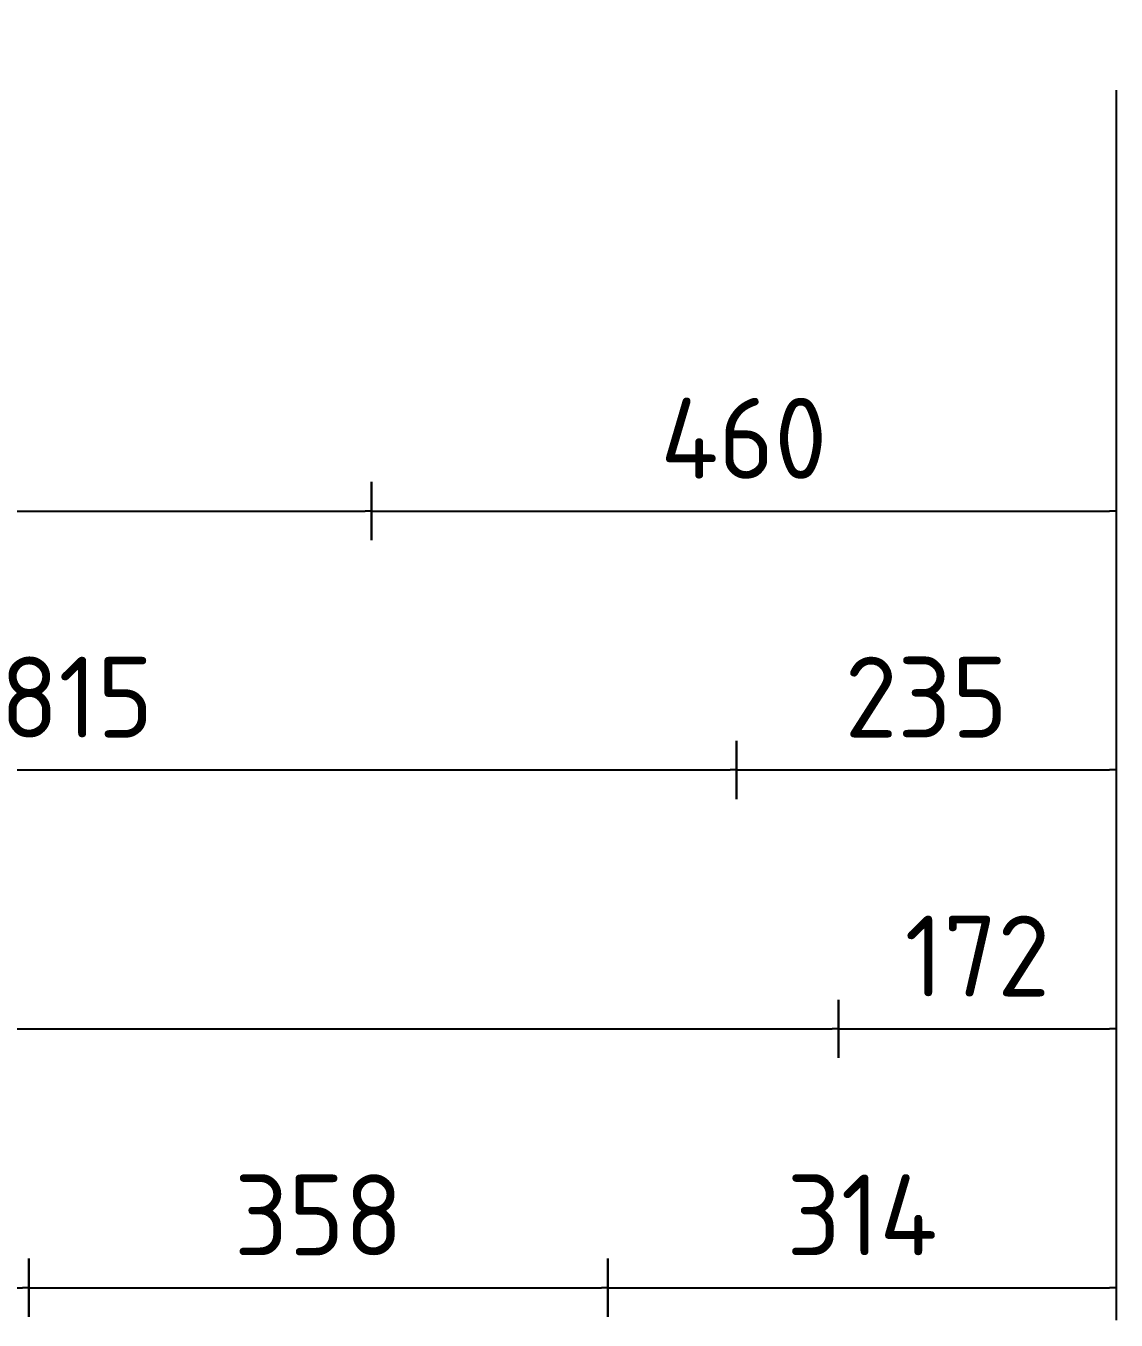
# Model space of a CAD drawing. Header units: millimetres. Extents: x 0 to 420, y 0 to 297.
# Drawn here: x 227.56 to 261.25, y 116.72 to 156.71 of the extents above; entities that cross this region are included whole.
import ezdxf

# ---------------------------------------------------------------- set-up
doc = ezdxf.new("R2010")
doc.units = ezdxf.units.MM
doc.header["$LTSCALE"] = 10
doc.layers.add('T25', color=1, linetype='Continuous')
doc.styles.add('ISO3098B', font='iso3098b.shx')
doc.dimstyles.new('SIGNSDIM', dxfattribs={"dimtxt": 2.5, "dimasz": 0.2, "dimexe": 1, "dimexo": 1, "dimgap": 1, "dimtad": 1, "dimtoh": 1, "dimdec": 4, "dimlfac": 20, "dimrnd": 1, "dimdsep": 46, "dimtxsty": 'ISO3098B', "dimblk": 'SGNDIM', "dimcen": 2.5, "dimse1": 1, "dimse2": 1, "dimadec": 0, "dimazin": 0, "dimtfac": 1, "dimtdec": 4, "dimtix": 1, "dimtmove": 0, "dimatfit": 3, "dimldrblk": 'SGNDIM', "dimfxl": 1, "dimtolj": 1, "dimtzin": 0, "dimarcsym": 0})

# ---------------------------------------------------------------- blocks, each defined once
blk = doc.blocks.new('SGNDIM')
for p, q in [((0, 4.5), (0, -4.5)), ((0, 0), (-1, 0))]:
    blk.add_line(p, q)
blk = doc.blocks.new('*D36')
at = {"layer": 'Defpoints', "color": 0, "transparency": 16777216}
for p in [(245.551, 146.466), (261.252, 139.621), (261.252, 117.72)]:
    blk.add_point(p, dxfattribs=at)
at = {"layer": 'T25', "color": 0, "lineweight": -2, "transparency": 16777216}
for p, q in [((261.252, 138.621), (261.252, 116.72)), ((245.751, 117.72), (261.052, 117.72))]:
    blk.add_line(p, q, dxfattribs=at)
at = {"layer": 'T25', "color": 0, "lineweight": -2, "transparency": 16777216, "xscale": 0.2, "yscale": 0.2, "zscale": 0.2, "rotation": 180}
blk.add_blockref('SGNDIM', (245.551, 117.72), dxfattribs=at)
at = {"layer": 'T25', "color": 0, "lineweight": -2, "transparency": 16777216, "xscale": 0.2, "yscale": 0.2, "zscale": 0.2}
blk.add_blockref('SGNDIM', (261.252, 117.72), dxfattribs=at)
at = {"layer": 'T25', "color": 0, "transparency": 16777216, "insert": (253.402, 119.97), "char_height": 2.5, "attachment_point": 5, "style": 'ISO3098B'}
blk.add_mtext('\\A1;314', dxfattribs=at)
blk = doc.blocks.new('*D38')
at = {"layer": 'Defpoints', "color": 0, "transparency": 16777216}
for p in [(252.677, 148.72), (261.252, 139.955), (261.252, 125.72)]:
    blk.add_point(p, dxfattribs=at)
at = {"layer": 'T25', "color": 0, "lineweight": -2, "transparency": 16777216}
for p, q in [((261.252, 138.955), (261.252, 124.72)), ((252.877, 125.72), (261.052, 125.72))]:
    blk.add_line(p, q, dxfattribs=at)
at = {"layer": 'T25', "color": 0, "lineweight": -2, "transparency": 16777216, "xscale": 0.2, "yscale": 0.2, "zscale": 0.2, "rotation": 180}
blk.add_blockref('SGNDIM', (252.677, 125.72), dxfattribs=at)
at = {"layer": 'T25', "color": 0, "lineweight": -2, "transparency": 16777216, "xscale": 0.2, "yscale": 0.2, "zscale": 0.2}
blk.add_blockref('SGNDIM', (261.252, 125.72), dxfattribs=at)
at = {"layer": 'T25', "color": 0, "transparency": 16777216, "insert": (256.965, 127.97), "char_height": 2.5, "attachment_point": 5, "style": 'ISO3098B'}
blk.add_mtext('\\A1;172', dxfattribs=at)
blk = doc.blocks.new('*D39')
at = {"layer": 'Defpoints', "color": 0, "transparency": 16777216}
for p in [(196.859, 148.72), (252.677, 148.72), (252.677, 125.72)]:
    blk.add_point(p, dxfattribs=at)
at = {"layer": 'T25', "color": 0, "lineweight": -2, "transparency": 16777216}
blk.add_line((197.059, 125.72), (252.477, 125.72), dxfattribs=at)
at = {"layer": 'T25', "color": 0, "lineweight": -2, "transparency": 16777216, "xscale": 0.2, "yscale": 0.2, "zscale": 0.2, "rotation": 180}
blk.add_blockref('SGNDIM', (196.859, 125.72), dxfattribs=at)
at = {"layer": 'T25', "color": 0, "lineweight": -2, "transparency": 16777216, "xscale": 0.2, "yscale": 0.2, "zscale": 0.2}
blk.add_blockref('SGNDIM', (252.677, 125.72), dxfattribs=at)
at = {"layer": 'T25', "color": 0, "transparency": 16777216, "insert": (224.768, 127.97), "char_height": 2.5, "attachment_point": 5, "style": 'ISO3098B'}
blk.add_mtext('\\A1;1116', dxfattribs=at)
blk = doc.blocks.new('*D43')
at = {"layer": 'Defpoints', "color": 0, "transparency": 16777216}
for p in [(238.243, 156.731), (261.252, 156.731), (261.252, 141.72)]:
    blk.add_point(p, dxfattribs=at)
at = {"layer": 'T25', "color": 0, "lineweight": -2, "transparency": 16777216}
for p, q in [((261.252, 154.731), (261.252, 140.72)), ((238.443, 141.72), (261.052, 141.72))]:
    blk.add_line(p, q, dxfattribs=at)
at = {"layer": 'T25', "color": 0, "lineweight": -2, "transparency": 16777216, "xscale": 0.2, "yscale": 0.2, "zscale": 0.2, "rotation": 180}
blk.add_blockref('SGNDIM', (238.243, 141.72), dxfattribs=at)
at = {"layer": 'T25', "color": 0, "lineweight": -2, "transparency": 16777216, "xscale": 0.2, "yscale": 0.2, "zscale": 0.2}
blk.add_blockref('SGNDIM', (261.252, 141.72), dxfattribs=at)
at = {"layer": 'T25', "color": 0, "transparency": 16777216, "insert": (249.748, 143.97), "char_height": 2.5, "attachment_point": 5, "style": 'ISO3098B'}
blk.add_mtext('\\A1;460', dxfattribs=at)
blk = doc.blocks.new('*D44')
at = {"layer": 'Defpoints', "color": 0, "transparency": 16777216}
for p in [(164.262, 156.71), (238.243, 156.71), (238.243, 141.72)]:
    blk.add_point(p, dxfattribs=at)
at = {"layer": 'T25', "color": 0, "lineweight": -2, "transparency": 16777216}
blk.add_line((164.462, 141.72), (238.043, 141.72), dxfattribs=at)
at = {"layer": 'T25', "color": 0, "lineweight": -2, "transparency": 16777216, "xscale": 0.2, "yscale": 0.2, "zscale": 0.2, "rotation": 180}
blk.add_blockref('SGNDIM', (164.262, 141.72), dxfattribs=at)
at = {"layer": 'T25', "color": 0, "lineweight": -2, "transparency": 16777216, "xscale": 0.2, "yscale": 0.2, "zscale": 0.2}
blk.add_blockref('SGNDIM', (238.243, 141.72), dxfattribs=at)
at = {"layer": 'T25', "color": 0, "transparency": 16777216, "insert": (201.252, 143.97), "char_height": 2.5, "attachment_point": 5, "style": 'ISO3098B'}
blk.add_mtext('\\A1;1480', dxfattribs=at)
blk = doc.blocks.new('*D57')
at = {"layer": 'Defpoints', "color": 0, "transparency": 16777216}
for p in [(249.522, 155.197), (261.252, 148.982), (261.252, 133.72)]:
    blk.add_point(p, dxfattribs=at)
at = {"layer": 'T25', "color": 0, "lineweight": -2, "transparency": 16777216}
for p, q in [((261.252, 147.982), (261.252, 132.72)), ((249.722, 133.72), (261.052, 133.72))]:
    blk.add_line(p, q, dxfattribs=at)
at = {"layer": 'T25', "color": 0, "lineweight": -2, "transparency": 16777216, "xscale": 0.2, "yscale": 0.2, "zscale": 0.2, "rotation": 180}
blk.add_blockref('SGNDIM', (249.522, 133.72), dxfattribs=at)
at = {"layer": 'T25', "color": 0, "lineweight": -2, "transparency": 16777216, "xscale": 0.2, "yscale": 0.2, "zscale": 0.2}
blk.add_blockref('SGNDIM', (261.252, 133.72), dxfattribs=at)
at = {"layer": 'T25', "color": 0, "transparency": 16777216, "insert": (255.387, 135.97), "char_height": 2.5, "attachment_point": 5, "style": 'ISO3098B'}
blk.add_mtext('\\A1;235', dxfattribs=at)
blk = doc.blocks.new('*D58')
at = {"layer": 'Defpoints', "color": 0, "transparency": 16777216}
for p in [(208.752, 162.163), (249.522, 160.159), (249.522, 133.72)]:
    blk.add_point(p, dxfattribs=at)
at = {"layer": 'T25', "color": 0, "lineweight": -2, "transparency": 16777216}
blk.add_line((208.952, 133.72), (249.322, 133.72), dxfattribs=at)
at = {"layer": 'T25', "color": 0, "lineweight": -2, "transparency": 16777216, "xscale": 0.2, "yscale": 0.2, "zscale": 0.2, "rotation": 180}
blk.add_blockref('SGNDIM', (208.752, 133.72), dxfattribs=at)
at = {"layer": 'T25', "color": 0, "lineweight": -2, "transparency": 16777216, "xscale": 0.2, "yscale": 0.2, "zscale": 0.2}
blk.add_blockref('SGNDIM', (249.522, 133.72), dxfattribs=at)
at = {"layer": 'T25', "color": 0, "transparency": 16777216, "insert": (229.137, 135.97), "char_height": 2.5, "attachment_point": 5, "style": 'ISO3098B'}
blk.add_mtext('\\A1;815', dxfattribs=at)
blk = doc.blocks.new('*D72')
at = {"layer": 'Defpoints', "color": 0, "transparency": 16777216}
for p in [(227.657, 128.97), (245.551, 128.97), (245.551, 117.72)]:
    blk.add_point(p, dxfattribs=at)
at = {"layer": 'T25', "color": 0, "lineweight": -2, "transparency": 16777216}
blk.add_line((227.857, 117.72), (245.351, 117.72), dxfattribs=at)
at = {"layer": 'T25', "color": 0, "lineweight": -2, "transparency": 16777216, "xscale": 0.2, "yscale": 0.2, "zscale": 0.2, "rotation": 180}
blk.add_blockref('SGNDIM', (227.657, 117.72), dxfattribs=at)
at = {"layer": 'T25', "color": 0, "lineweight": -2, "transparency": 16777216, "xscale": 0.2, "yscale": 0.2, "zscale": 0.2}
blk.add_blockref('SGNDIM', (245.551, 117.72), dxfattribs=at)
at = {"layer": 'T25', "color": 0, "transparency": 16777216, "insert": (236.604, 119.97), "char_height": 2.5, "attachment_point": 5, "style": 'ISO3098B'}
blk.add_mtext('\\A1;358', dxfattribs=at)
blk = doc.blocks.new('*D73')
at = {"layer": 'Defpoints', "color": 0, "transparency": 16777216}
for p in [(217.495, 128.97), (227.657, 128.97), (227.657, 117.72)]:
    blk.add_point(p, dxfattribs=at)
at = {"layer": 'T25', "color": 0, "lineweight": -2, "transparency": 16777216}
blk.add_line((217.695, 117.72), (227.457, 117.72), dxfattribs=at)
at = {"layer": 'T25', "color": 0, "lineweight": -2, "transparency": 16777216, "xscale": 0.2, "yscale": 0.2, "zscale": 0.2, "rotation": 180}
blk.add_blockref('SGNDIM', (217.495, 117.72), dxfattribs=at)
at = {"layer": 'T25', "color": 0, "lineweight": -2, "transparency": 16777216, "xscale": 0.2, "yscale": 0.2, "zscale": 0.2}
blk.add_blockref('SGNDIM', (227.657, 117.72), dxfattribs=at)
at = {"layer": 'T25', "color": 0, "transparency": 16777216, "insert": (222.576, 119.97), "char_height": 2.5, "attachment_point": 5, "style": 'ISO3098B'}
blk.add_mtext('\\A1;203', dxfattribs=at)

msp = doc.modelspace()

# ---------------------------------------------------------------- dimensions: what is measured, and where the dimension line sits
at = {"layer": 'T25'}
for base, p1, p2, override, picture, middle in [((249.52201, 133.7199232), (208.7524574, 162.1626043), (249.52201, 160.1594463), {"dimse1": 1}, '*D58', (229.1372337, 135.9699232)), ((238.2426983, 141.7199232), (164.2622164, 156.7097949), (238.2426983, 156.7097949), {"dimse1": 1}, '*D44', (201.2524574, 143.9699232)), ((261.2524574, 141.7199232), (238.2426983, 156.7312891), (261.2524574, 156.7312891), {"dimexo": 2, "dimse1": 1, "dimse2": 0}, '*D43', (249.7475778, 143.9699232)), ((261.2524574, 133.7199232), (249.52201, 155.1965252), (261.2524574, 148.9824034), {"dimse1": 1, "dimse2": 0}, '*D57', (255.3872337, 135.9699232)), ((252.6771093, 125.7199232), (196.8594247, 148.7199232), (252.6771093, 148.7199232), {"dimse1": 1}, '*D39', (224.768267, 127.9699232)), ((261.2524574, 125.7199232), (252.6771093, 148.7199232), (261.2524574, 139.9551045), {"dimse1": 1, "dimse2": 0}, '*D38', (256.9647834, 127.9699232)), ((261.2524574, 117.7199232), (245.5512997, 146.4662705), (261.2524574, 139.6212634), {"dimse1": 1, "dimse2": 0}, '*D36', (253.4018785, 119.9699232)), ((227.6566121857, 117.7199232023), (217.4950496857, 128.9699232023), (227.6566121857, 128.9699232023), {"dimse1": 1}, '*D73', (222.5758309357, 119.9699232023)), ((245.5512996857, 117.7199232023), (227.6566121857, 128.9699232023), (245.5512996857, 128.9699232023), {"dimse1": 1}, '*D72', (236.6039559357, 119.9699232023))]:
    dim = msp.add_linear_dim(base=base, p1=p1, p2=p2, dimstyle='SIGNSDIM', override=override, dxfattribs=at)
    dim.commit()
    dim.dimension.update_dxf_attribs({"geometry": picture, "text_midpoint": middle})

doc.saveas('drawing.dxf')
